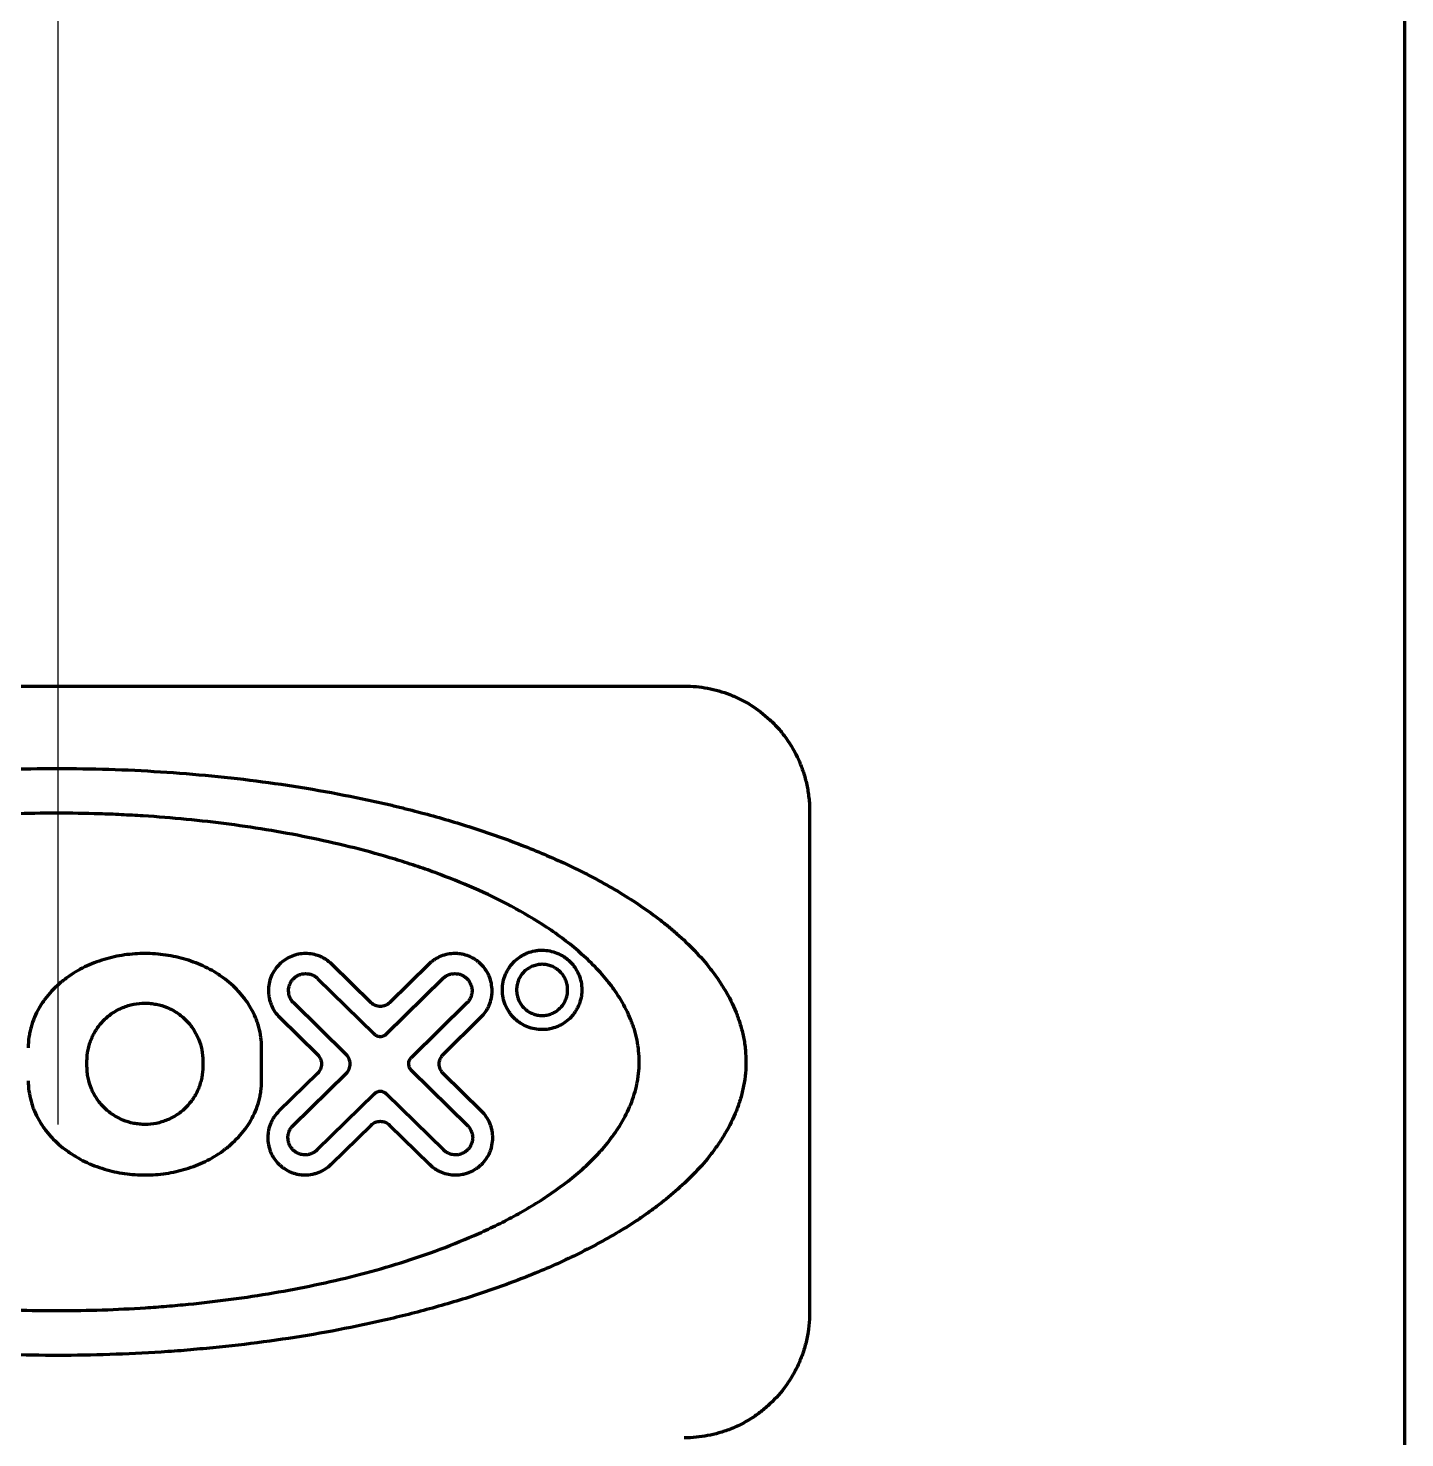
# Model space of a CAD drawing. Header units: inches. Extents: x -3022 to 7311, y 343 to 5680.
# Drawn here: x 3044.58 to 3055.57, y 1670.15 to 1681.4 of the extents above; entities that cross this region are included whole.
import ezdxf

# ---------------------------------------------------------------- set-up
doc = ezdxf.new("R2010")
doc.units = ezdxf.units.IN

# ---------------------------------------------------------------- blocks, each defined once
blk = doc.blocks.new('A$C773D0E90')
at = {"color": 4}
blk.add_line((0, 50), (0, -50), dxfattribs=at)

msp = doc.modelspace()

# ---------------------------------------------------------------- linework, layer by layer
at = {"linetype": 'Continuous', "lineweight": 70}
for p, q in [((3055.568, 1667.153), (3055.568, 1692.653)), ((3039.818, 1676.153), (3049.818, 1676.153)), ((3050.818, 1675.153), (3050.818, 1671.153)), ((3047.318, 1673.625), (3047.004, 1673.933)), ((3047.779, 1673.933), (3047.465, 1673.625)), ((3046.892, 1673.819), (3047.343, 1673.377)), ((3047.441, 1673.377), (3047.891, 1673.819)), ((3047.12, 1673.212), (3046.701, 1673.624)), ((3048.083, 1673.624), (3047.638, 1673.187)), ((3046.588, 1673.509), (3046.891, 1673.212)), ((3047.893, 1673.212), (3048.195, 1673.509)), ((3046.445, 1673.003), (3046.445, 1673.266)), ((3045.051, 1673.117), (3045.051, 1673.16)), ((3045.976, 1673.16), (3045.976, 1673.117)), ((3047.638, 1673.087), (3048.088, 1672.646)), ((3046.891, 1673.062), (3046.583, 1672.76)), ((3046.696, 1672.646), (3047.12, 1673.062)), ((3048.2, 1672.76), (3047.893, 1673.062)), ((3047.343, 1672.897), (3046.887, 1672.451)), ((3047.896, 1672.451), (3047.441, 1672.897)), ((3047, 1672.336), (3047.318, 1672.649)), ((3047.465, 1672.649), (3047.784, 1672.336))]:
    msp.add_line(p, q, dxfattribs=at)
for points, knots in [([(3049.818, 1676.153), (3049.881, 1676.153), (3049.943, 1676.147), (3050.064, 1676.124), (3050.124, 1676.107), (3050.196, 1676.079), (3050.21, 1676.073), (3050.239, 1676.06), (3050.253, 1676.054), (3050.296, 1676.032), (3050.323, 1676.017), (3050.403, 1675.967), (3050.453, 1675.928), (3050.524, 1675.862), (3050.547, 1675.839), (3050.59, 1675.79), (3050.611, 1675.764), (3050.669, 1675.683), (3050.702, 1675.625), (3050.738, 1675.546), (3050.744, 1675.53), (3050.757, 1675.498), (3050.763, 1675.481), (3050.779, 1675.432), (3050.797, 1675.365), (3050.808, 1675.296), (3050.814, 1675.243), (3050.816, 1675.225), (3050.818, 1675.189), (3050.818, 1675.171), (3050.818, 1675.153)], [0, 0, 0, 0, 0.125, 0.125, 0.25, 0.25, 0.28125, 0.28125, 0.3125, 0.3125, 0.375, 0.375, 0.5, 0.5, 0.5625, 0.5625, 0.625, 0.625, 0.75, 0.75, 0.78125, 0.78125, 0.8125, 0.8125, 0.875, 0.9375, 0.9375, 0.96875, 0.96875, 1, 1, 1, 1]), ([(3050.31, 1673.143), (3050.31, 1673.178), (3050.309, 1673.213), (3050.302, 1673.283), (3050.292, 1673.352), (3050.275, 1673.418), (3050.255, 1673.484), (3050.244, 1673.517), (3050.206, 1673.612), (3050.175, 1673.672), (3050.124, 1673.758), (3050.106, 1673.786), (3050.068, 1673.841), (3050.048, 1673.868), (3049.987, 1673.946), (3049.944, 1673.995), (3049.854, 1674.088), (3049.808, 1674.133), (3049.735, 1674.197), (3049.71, 1674.218), (3049.66, 1674.259), (3049.634, 1674.279), (3049.557, 1674.338), (3049.504, 1674.375), (3049.343, 1674.483), (3049.232, 1674.549), (3049.088, 1674.626), (3049.06, 1674.641), (3049.002, 1674.671), (3048.972, 1674.685), (3048.885, 1674.728), (3048.826, 1674.755), (3048.647, 1674.834), (3048.526, 1674.882), (3048.28, 1674.973), (3048.155, 1675.014), (3047.902, 1675.092), (3047.742, 1675.137), (3047.579, 1675.178), (3047.513, 1675.194), (3047.481, 1675.202), (3047.382, 1675.225), (3047.316, 1675.239), (3046.986, 1675.309), (3046.719, 1675.354), (3046.182, 1675.425), (3045.91, 1675.451), (3045.364, 1675.487), (3045.088, 1675.495), (3044.532, 1675.495), (3044.256, 1675.486), (3043.709, 1675.45), (3043.438, 1675.423), (3042.901, 1675.351), (3042.634, 1675.306), (3042.304, 1675.236), (3042.238, 1675.221), (3042.107, 1675.19), (3042.041, 1675.174), (3041.847, 1675.124), (3041.719, 1675.088), (3041.466, 1675.01), (3041.342, 1674.968), (3041.097, 1674.877), (3040.976, 1674.828), (3040.739, 1674.723), (3040.622, 1674.666), (3040.479, 1674.589), (3040.451, 1674.574), (3040.395, 1674.541), (3040.367, 1674.525), (3040.283, 1674.475), (3040.229, 1674.44), (3040.122, 1674.368), (3040.069, 1674.331), (3039.967, 1674.252), (3039.917, 1674.211), (3039.82, 1674.126), (3039.774, 1674.081), (3039.706, 1674.009), (3039.684, 1673.985), (3039.641, 1673.935), (3039.62, 1673.909), (3039.559, 1673.831), (3039.522, 1673.776), (3039.471, 1673.689), (3039.455, 1673.66), (3039.433, 1673.614), (3039.426, 1673.598), (3039.412, 1673.567), (3039.406, 1673.551), (3039.375, 1673.471), (3039.355, 1673.405), (3039.33, 1673.267), (3039.325, 1673.197), (3039.327, 1673.093), (3039.33, 1673.058), (3039.337, 1673.006), (3039.34, 1672.988), (3039.346, 1672.954), (3039.349, 1672.937), (3039.369, 1672.853), (3039.391, 1672.788), (3039.425, 1672.709), (3039.433, 1672.694), (3039.447, 1672.663), (3039.455, 1672.648), (3039.479, 1672.604), (3039.496, 1672.575), (3039.549, 1672.49), (3039.588, 1672.437), (3039.64, 1672.373), (3039.65, 1672.36), (3039.672, 1672.335), (3039.683, 1672.323), (3039.716, 1672.286), (3039.738, 1672.262), (3039.807, 1672.193), (3039.855, 1672.15), (3039.952, 1672.066), (3040.002, 1672.026), (3040.105, 1671.95), (3040.158, 1671.914), (3040.318, 1671.808), (3040.429, 1671.743), (3040.573, 1671.667), (3040.602, 1671.653), (3040.659, 1671.623), (3040.689, 1671.609), (3040.776, 1671.567), (3040.835, 1671.54), (3041.013, 1671.463), (3041.133, 1671.415), (3041.377, 1671.327), (3041.5, 1671.286), (3041.75, 1671.21), (3041.876, 1671.175), (3042.131, 1671.11), (3042.26, 1671.08), (3042.521, 1671.025), (3042.652, 1671), (3042.852, 1670.966), (3042.952, 1670.95), (3043.053, 1670.935), (3043.121, 1670.926), (3043.155, 1670.921), (3043.46, 1670.881), (3043.731, 1670.855), (3044.276, 1670.82), (3044.548, 1670.811), (3045.095, 1670.811), (3045.369, 1670.82), (3045.713, 1670.842), (3045.782, 1670.847), (3045.919, 1670.859), (3045.987, 1670.865), (3046.191, 1670.885), (3046.326, 1670.9), (3046.728, 1670.954), (3046.993, 1670.999), (3047.384, 1671.082), (3047.513, 1671.112), (3047.77, 1671.177), (3047.897, 1671.213), (3048.087, 1671.271), (3048.15, 1671.291), (3048.275, 1671.333), (3048.337, 1671.355), (3048.522, 1671.423), (3048.642, 1671.471), (3048.879, 1671.575), (3048.995, 1671.631), (3049.221, 1671.752), (3049.332, 1671.816), (3049.466, 1671.905), (3049.492, 1671.924), (3049.545, 1671.961), (3049.571, 1671.98), (3049.649, 1672.038), (3049.699, 1672.079), (3049.796, 1672.163), (3049.843, 1672.207), (3049.933, 1672.3), (3049.977, 1672.348), (3050.038, 1672.425), (3050.058, 1672.452), (3050.097, 1672.506), (3050.115, 1672.534), (3050.167, 1672.619), (3050.198, 1672.678), (3050.231, 1672.756), (3050.237, 1672.772), (3050.249, 1672.804), (3050.254, 1672.821), (3050.27, 1672.87), (3050.279, 1672.903), (3050.301, 1673.004), (3050.309, 1673.072), (3050.31, 1673.143)], [0, 0, 0, 0, 0.003906, 0.003906, 0.007813, 0.011719, 0.011719, 0.015625, 0.015625, 0.023438, 0.023438, 0.027344, 0.027344, 0.03125, 0.03125, 0.039063, 0.039063, 0.046875, 0.046875, 0.050781, 0.050781, 0.054688, 0.054688, 0.0625, 0.0625, 0.078125, 0.078125, 0.082031, 0.082031, 0.085938, 0.085938, 0.09375, 0.09375, 0.109375, 0.109375, 0.125, 0.125, 0.140625, 0.144531, 0.144531, 0.148438, 0.148438, 0.15625, 0.15625, 0.1875, 0.1875, 0.21875, 0.21875, 0.25, 0.25, 0.28125, 0.28125, 0.3125, 0.3125, 0.34375, 0.34375, 0.351563, 0.351563, 0.359375, 0.359375, 0.375, 0.375, 0.390625, 0.390625, 0.40625, 0.40625, 0.421875, 0.421875, 0.425781, 0.425781, 0.429688, 0.429688, 0.4375, 0.4375, 0.445313, 0.445313, 0.453125, 0.453125, 0.460938, 0.460938, 0.464844, 0.464844, 0.46875, 0.46875, 0.476563, 0.476563, 0.480469, 0.480469, 0.482422, 0.482422, 0.484375, 0.484375, 0.492188, 0.492188, 0.5, 0.5, 0.503906, 0.503906, 0.505859, 0.505859, 0.507813, 0.507813, 0.515625, 0.515625, 0.517578, 0.517578, 0.519531, 0.519531, 0.523438, 0.523438, 0.53125, 0.53125, 0.533203, 0.533203, 0.535156, 0.535156, 0.539063, 0.539063, 0.546875, 0.546875, 0.554688, 0.554688, 0.5625, 0.5625, 0.578125, 0.578125, 0.582031, 0.582031, 0.585938, 0.585938, 0.59375, 0.59375, 0.609375, 0.609375, 0.625, 0.625, 0.640625, 0.640625, 0.65625, 0.65625, 0.671875, 0.671875, 0.679688, 0.683594, 0.683594, 0.6875, 0.6875, 0.71875, 0.71875, 0.75, 0.75, 0.78125, 0.78125, 0.789063, 0.789063, 0.796875, 0.796875, 0.8125, 0.8125, 0.84375, 0.84375, 0.859375, 0.859375, 0.875, 0.875, 0.882813, 0.882813, 0.890625, 0.890625, 0.90625, 0.90625, 0.921875, 0.921875, 0.9375, 0.9375, 0.941406, 0.941406, 0.945313, 0.945313, 0.953125, 0.953125, 0.960938, 0.960938, 0.96875, 0.96875, 0.972656, 0.972656, 0.976563, 0.976563, 0.984375, 0.984375, 0.986328, 0.986328, 0.988281, 0.988281, 0.992188, 0.992188, 1, 1, 1, 1]), ([(3049.458, 1673.153), (3049.458, 1673.146), (3049.458, 1673.139), (3049.458, 1673.124), (3049.457, 1673.102), (3049.455, 1673.08), (3049.452, 1673.051), (3049.45, 1673.036), (3049.446, 1673.007), (3049.443, 1672.993), (3049.429, 1672.922), (3049.412, 1672.867), (3049.379, 1672.788), (3049.367, 1672.761), (3049.342, 1672.71), (3049.328, 1672.686), (3049.285, 1672.613), (3049.252, 1672.567), (3049.2, 1672.5), (3049.182, 1672.479), (3049.146, 1672.437), (3049.127, 1672.416), (3049.069, 1672.356), (3049.029, 1672.318), (3048.904, 1672.209), (3048.816, 1672.143), (3048.678, 1672.051), (3048.631, 1672.022), (3048.536, 1671.965), (3048.488, 1671.938), (3048.391, 1671.886), (3048.341, 1671.861), (3048.241, 1671.813), (3048.191, 1671.79), (3048.038, 1671.723), (3047.935, 1671.682), (3047.726, 1671.606), (3047.621, 1671.571), (3047.303, 1671.473), (3047.088, 1671.419), (3046.65, 1671.327), (3046.427, 1671.289), (3046.089, 1671.244), (3045.976, 1671.23), (3045.804, 1671.214), (3045.747, 1671.208), (3045.632, 1671.199), (3045.575, 1671.195), (3045.288, 1671.176), (3045.058, 1671.169), (3044.6, 1671.168), (3044.371, 1671.175), (3044.028, 1671.197), (3043.857, 1671.21), (3043.685, 1671.228), (3043.571, 1671.241), (3043.514, 1671.248), (3043.23, 1671.285), (3043.006, 1671.323), (3042.565, 1671.415), (3042.348, 1671.469), (3042.028, 1671.566), (3041.923, 1671.601), (3041.766, 1671.658), (3041.714, 1671.678), (3041.611, 1671.719), (3041.559, 1671.74), (3041.406, 1671.806), (3041.307, 1671.854), (3041.112, 1671.957), (3041.018, 1672.012), (3040.88, 1672.103), (3040.835, 1672.134), (3040.769, 1672.184), (3040.747, 1672.2), (3040.704, 1672.235), (3040.682, 1672.253), (3040.619, 1672.307), (3040.579, 1672.345), (3040.501, 1672.424), (3040.464, 1672.465), (3040.412, 1672.53), (3040.386, 1672.564), (3040.362, 1672.599), (3040.347, 1672.622), (3040.339, 1672.634), (3040.302, 1672.695), (3040.275, 1672.745), (3040.242, 1672.824), (3040.226, 1672.864), (3040.214, 1672.906), (3040.206, 1672.934), (3040.202, 1672.948), (3040.186, 1673.019), (3040.179, 1673.076), (3040.177, 1673.163), (3040.178, 1673.192), (3040.183, 1673.251), (3040.187, 1673.28), (3040.202, 1673.365), (3040.218, 1673.42), (3040.244, 1673.487), (3040.249, 1673.5), (3040.26, 1673.527), (3040.266, 1673.54), (3040.285, 1673.579), (3040.298, 1673.604), (3040.341, 1673.678), (3040.373, 1673.724), (3040.424, 1673.791), (3040.442, 1673.813), (3040.478, 1673.856), (3040.497, 1673.877), (3040.554, 1673.937), (3040.594, 1673.976), (3040.676, 1674.049), (3040.719, 1674.084), (3040.806, 1674.151), (3040.851, 1674.184), (3040.943, 1674.246), (3040.989, 1674.275), (3041.084, 1674.332), (3041.132, 1674.36), (3041.23, 1674.412), (3041.279, 1674.438), (3041.379, 1674.486), (3041.43, 1674.51), (3041.582, 1674.577), (3041.686, 1674.619), (3041.895, 1674.696), (3042, 1674.731), (3042.321, 1674.83), (3042.539, 1674.885), (3042.871, 1674.956), (3042.983, 1674.977), (3043.153, 1675.006), (3043.21, 1675.015), (3043.323, 1675.032), (3043.38, 1675.041), (3043.664, 1675.078), (3043.891, 1675.101), (3044.348, 1675.13), (3044.578, 1675.138), (3044.923, 1675.138), (3045.095, 1675.136), (3045.268, 1675.129), (3045.384, 1675.123), (3045.442, 1675.12), (3045.731, 1675.102), (3045.959, 1675.08), (3046.412, 1675.02), (3046.635, 1674.983), (3046.966, 1674.913), (3047.076, 1674.888), (3047.294, 1674.833), (3047.402, 1674.803), (3047.563, 1674.754), (3047.617, 1674.737), (3047.724, 1674.701), (3047.777, 1674.683), (3047.934, 1674.625), (3048.038, 1674.584), (3048.24, 1674.495), (3048.34, 1674.447), (3048.534, 1674.344), (3048.629, 1674.288), (3048.744, 1674.211), (3048.767, 1674.196), (3048.812, 1674.164), (3048.835, 1674.147), (3048.901, 1674.097), (3048.944, 1674.062), (3049.027, 1673.989), (3049.068, 1673.951), (3049.145, 1673.872), (3049.182, 1673.83), (3049.234, 1673.763), (3049.251, 1673.74), (3049.283, 1673.694), (3049.299, 1673.67), (3049.342, 1673.597), (3049.368, 1673.546), (3049.395, 1673.48), (3049.4, 1673.466), (3049.41, 1673.439), (3049.415, 1673.425), (3049.428, 1673.383), (3049.435, 1673.355), (3049.452, 1673.27), (3049.458, 1673.212), (3049.458, 1673.153)], [0, 0, 0, 0, 0.000977, 0.000977, 0.001953, 0.003906, 0.003906, 0.005859, 0.005859, 0.007812, 0.007812, 0.015625, 0.015625, 0.019531, 0.019531, 0.023437, 0.023437, 0.03125, 0.03125, 0.035156, 0.035156, 0.039062, 0.039062, 0.046875, 0.046875, 0.0625, 0.0625, 0.070312, 0.070312, 0.078125, 0.078125, 0.085937, 0.085937, 0.09375, 0.09375, 0.109375, 0.109375, 0.125, 0.125, 0.15625, 0.15625, 0.1875, 0.1875, 0.203125, 0.203125, 0.210937, 0.210937, 0.21875, 0.21875, 0.25, 0.25, 0.28125, 0.28125, 0.296875, 0.304687, 0.304687, 0.3125, 0.3125, 0.34375, 0.34375, 0.375, 0.375, 0.390625, 0.390625, 0.398437, 0.398437, 0.40625, 0.40625, 0.421875, 0.421875, 0.4375, 0.4375, 0.445312, 0.445312, 0.449219, 0.449219, 0.453125, 0.453125, 0.460937, 0.460937, 0.46875, 0.46875, 0.472656, 0.474609, 0.474609, 0.476562, 0.476562, 0.484375, 0.484375, 0.488281, 0.490234, 0.490234, 0.492187, 0.492187, 0.5, 0.5, 0.503906, 0.503906, 0.507812, 0.507812, 0.515625, 0.515625, 0.517578, 0.517578, 0.519531, 0.519531, 0.523437, 0.523437, 0.53125, 0.53125, 0.535156, 0.535156, 0.539062, 0.539062, 0.546875, 0.546875, 0.554687, 0.554687, 0.5625, 0.5625, 0.570312, 0.570312, 0.578125, 0.578125, 0.585937, 0.585937, 0.59375, 0.59375, 0.609375, 0.609375, 0.625, 0.625, 0.65625, 0.65625, 0.671875, 0.671875, 0.679687, 0.679687, 0.6875, 0.6875, 0.71875, 0.71875, 0.75, 0.75, 0.765625, 0.773437, 0.773437, 0.78125, 0.78125, 0.8125, 0.8125, 0.84375, 0.84375, 0.859375, 0.859375, 0.875, 0.875, 0.882812, 0.882812, 0.890625, 0.890625, 0.90625, 0.90625, 0.921875, 0.921875, 0.9375, 0.9375, 0.941406, 0.941406, 0.945312, 0.945312, 0.953125, 0.953125, 0.960937, 0.960937, 0.96875, 0.96875, 0.972656, 0.972656, 0.976562, 0.976562, 0.984375, 0.984375, 0.986328, 0.986328, 0.988281, 0.988281, 0.992187, 0.992187, 1, 1, 1, 1]), ([(3046.445, 1673.266), (3046.445, 1673.322), (3046.438, 1673.377), (3046.419, 1673.443), (3046.415, 1673.457), (3046.406, 1673.483), (3046.401, 1673.496), (3046.385, 1673.534), (3046.372, 1673.559), (3046.345, 1673.607), (3046.33, 1673.63), (3046.305, 1673.663), (3046.296, 1673.674), (3046.279, 1673.695), (3046.27, 1673.706), (3046.223, 1673.757), (3046.181, 1673.793), (3046.125, 1673.834), (3046.114, 1673.842), (3046.091, 1673.857), (3046.056, 1673.879), (3045.995, 1673.911), (3045.945, 1673.933), (3045.893, 1673.953), (3045.867, 1673.963), (3045.788, 1673.986), (3045.734, 1673.998), (3045.652, 1674.01), (3045.625, 1674.013), (3045.57, 1674.017), (3045.542, 1674.018), (3045.459, 1674.018), (3045.404, 1674.014), (3045.295, 1673.999), (3045.242, 1673.987), (3045.162, 1673.963), (3045.135, 1673.954), (3045.084, 1673.934), (3045.059, 1673.923), (3044.985, 1673.887), (3044.938, 1673.859), (3044.882, 1673.819), (3044.871, 1673.811), (3044.849, 1673.793), (3044.838, 1673.784), (3044.807, 1673.757), (3044.767, 1673.718), (3044.731, 1673.676), (3044.707, 1673.642), (3044.699, 1673.631), (3044.683, 1673.608), (3044.676, 1673.596), (3044.641, 1673.535), (3044.62, 1673.485), (3044.601, 1673.418), (3044.598, 1673.405), (3044.592, 1673.378), (3044.59, 1673.364), (3044.584, 1673.322), (3044.582, 1673.294), (3044.582, 1673.266)], [0, 0, 0, 0, 0.0625, 0.0625, 0.078125, 0.078125, 0.09375, 0.09375, 0.125, 0.125, 0.15625, 0.15625, 0.171875, 0.171875, 0.1875, 0.1875, 0.25, 0.25, 0.265625, 0.265625, 0.28125, 0.3125, 0.34375, 0.34375, 0.375, 0.375, 0.4375, 0.4375, 0.46875, 0.46875, 0.5, 0.5, 0.5625, 0.5625, 0.625, 0.625, 0.65625, 0.65625, 0.6875, 0.6875, 0.75, 0.75, 0.765625, 0.765625, 0.78125, 0.78125, 0.8125, 0.84375, 0.84375, 0.859375, 0.859375, 0.875, 0.875, 0.9375, 0.9375, 0.953125, 0.953125, 0.96875, 0.96875, 1, 1, 1, 1]), ([(3047.004, 1673.933), (3046.99, 1673.947), (3046.975, 1673.959), (3046.951, 1673.975), (3046.943, 1673.98), (3046.926, 1673.989), (3046.917, 1673.993), (3046.89, 1674.004), (3046.872, 1674.009), (3046.834, 1674.017), (3046.814, 1674.018), (3046.776, 1674.018), (3046.757, 1674.016), (3046.728, 1674.011), (3046.719, 1674.008), (3046.7, 1674.003), (3046.691, 1673.999), (3046.665, 1673.988), (3046.648, 1673.979), (3046.615, 1673.957), (3046.6, 1673.945), (3046.579, 1673.925), (3046.573, 1673.917), (3046.56, 1673.902), (3046.555, 1673.894), (3046.538, 1673.87), (3046.529, 1673.853), (3046.514, 1673.817), (3046.508, 1673.797), (3046.501, 1673.759), (3046.499, 1673.74), (3046.499, 1673.71), (3046.5, 1673.7), (3046.502, 1673.681), (3046.505, 1673.661), (3046.51, 1673.643), (3046.515, 1673.624), (3046.519, 1673.614), (3046.53, 1673.587), (3046.54, 1673.57), (3046.562, 1673.538), (3046.574, 1673.523), (3046.588, 1673.509)], [0, 0, 0, 0, 0.0625, 0.0625, 0.09375, 0.09375, 0.125, 0.125, 0.1875, 0.1875, 0.25, 0.25, 0.3125, 0.3125, 0.34375, 0.34375, 0.375, 0.375, 0.4375, 0.4375, 0.5, 0.5, 0.53125, 0.53125, 0.5625, 0.5625, 0.625, 0.625, 0.6875, 0.6875, 0.75, 0.75, 0.78125, 0.78125, 0.8125, 0.84375, 0.84375, 0.875, 0.875, 0.9375, 0.9375, 1, 1, 1, 1]), ([(3048.195, 1673.509), (3048.209, 1673.523), (3048.222, 1673.538), (3048.238, 1673.562), (3048.243, 1673.57), (3048.253, 1673.587), (3048.257, 1673.596), (3048.269, 1673.624), (3048.274, 1673.643), (3048.28, 1673.672), (3048.282, 1673.682), (3048.284, 1673.702), (3048.284, 1673.712), (3048.284, 1673.741), (3048.282, 1673.761), (3048.274, 1673.8), (3048.268, 1673.819), (3048.257, 1673.846), (3048.253, 1673.855), (3048.243, 1673.873), (3048.238, 1673.881), (3048.221, 1673.905), (3048.209, 1673.92), (3048.188, 1673.941), (3048.181, 1673.947), (3048.166, 1673.959), (3048.15, 1673.97), (3048.133, 1673.98), (3048.117, 1673.989), (3048.108, 1673.993), (3048.081, 1674.004), (3048.063, 1674.009), (3048.035, 1674.015), (3048.026, 1674.016), (3048.007, 1674.018), (3047.997, 1674.018), (3047.968, 1674.018), (3047.95, 1674.017), (3047.912, 1674.009), (3047.893, 1674.004), (3047.858, 1673.989), (3047.841, 1673.981), (3047.817, 1673.965), (3047.809, 1673.959), (3047.794, 1673.947), (3047.786, 1673.94), (3047.779, 1673.933)], [0, 0, 0, 0, 0.0625, 0.0625, 0.09375, 0.09375, 0.125, 0.125, 0.1875, 0.1875, 0.21875, 0.21875, 0.25, 0.25, 0.3125, 0.3125, 0.375, 0.375, 0.40625, 0.40625, 0.4375, 0.4375, 0.5, 0.5, 0.53125, 0.53125, 0.5625, 0.59375, 0.59375, 0.625, 0.625, 0.6875, 0.6875, 0.71875, 0.71875, 0.75, 0.75, 0.8125, 0.8125, 0.875, 0.875, 0.9375, 0.9375, 0.96875, 0.96875, 1, 1, 1, 1]), ([(3048.366, 1673.728), (3048.366, 1673.706), (3048.368, 1673.685), (3048.375, 1673.653), (3048.377, 1673.643), (3048.384, 1673.623), (3048.388, 1673.612), (3048.4, 1673.583), (3048.411, 1673.565), (3048.429, 1673.539), (3048.435, 1673.53), (3048.449, 1673.514), (3048.463, 1673.499), (3048.479, 1673.485), (3048.495, 1673.473), (3048.503, 1673.467), (3048.529, 1673.45), (3048.548, 1673.441), (3048.585, 1673.426), (3048.605, 1673.42), (3048.644, 1673.413), (3048.664, 1673.411), (3048.695, 1673.411), (3048.705, 1673.411), (3048.725, 1673.413), (3048.735, 1673.415), (3048.764, 1673.421), (3048.783, 1673.426), (3048.811, 1673.438), (3048.821, 1673.442), (3048.839, 1673.451), (3048.847, 1673.456), (3048.873, 1673.473), (3048.889, 1673.486), (3048.911, 1673.507), (3048.918, 1673.515), (3048.932, 1673.531), (3048.944, 1673.547), (3048.955, 1673.565), (3048.965, 1673.583), (3048.97, 1673.593), (3048.983, 1673.622), (3048.989, 1673.642), (3048.996, 1673.674), (3048.997, 1673.684), (3049, 1673.706), (3049, 1673.717), (3049, 1673.749), (3048.998, 1673.771), (3048.992, 1673.802), (3048.989, 1673.812), (3048.983, 1673.833), (3048.979, 1673.843), (3048.966, 1673.872), (3048.956, 1673.891), (3048.938, 1673.917), (3048.932, 1673.925), (3048.918, 1673.941), (3048.904, 1673.956), (3048.889, 1673.969), (3048.873, 1673.982), (3048.864, 1673.988), (3048.839, 1674.005), (3048.821, 1674.014), (3048.783, 1674.029), (3048.764, 1674.035), (3048.724, 1674.043), (3048.705, 1674.045), (3048.674, 1674.045), (3048.664, 1674.045), (3048.644, 1674.043), (3048.634, 1674.041), (3048.605, 1674.036), (3048.585, 1674.03), (3048.557, 1674.019), (3048.548, 1674.015), (3048.529, 1674.005), (3048.521, 1674), (3048.495, 1673.984), (3048.479, 1673.971), (3048.456, 1673.949), (3048.449, 1673.942), (3048.435, 1673.926), (3048.422, 1673.909), (3048.411, 1673.891), (3048.401, 1673.873), (3048.396, 1673.863), (3048.383, 1673.834), (3048.377, 1673.813), (3048.368, 1673.771), (3048.366, 1673.75), (3048.366, 1673.728)], [0, 0, 0, 0, 0.03125, 0.03125, 0.046875, 0.046875, 0.0625, 0.0625, 0.09375, 0.09375, 0.109375, 0.109375, 0.125, 0.140625, 0.140625, 0.15625, 0.15625, 0.1875, 0.1875, 0.21875, 0.21875, 0.25, 0.25, 0.265625, 0.265625, 0.28125, 0.28125, 0.3125, 0.3125, 0.328125, 0.328125, 0.34375, 0.34375, 0.375, 0.375, 0.390625, 0.390625, 0.40625, 0.421875, 0.421875, 0.4375, 0.4375, 0.46875, 0.46875, 0.484375, 0.484375, 0.5, 0.5, 0.53125, 0.53125, 0.546875, 0.546875, 0.5625, 0.5625, 0.59375, 0.59375, 0.609375, 0.609375, 0.625, 0.640625, 0.640625, 0.65625, 0.65625, 0.6875, 0.6875, 0.71875, 0.71875, 0.75, 0.75, 0.765625, 0.765625, 0.78125, 0.78125, 0.8125, 0.8125, 0.828125, 0.828125, 0.84375, 0.84375, 0.875, 0.875, 0.890625, 0.890625, 0.90625, 0.921875, 0.921875, 0.9375, 0.9375, 0.96875, 0.96875, 1, 1, 1, 1]), ([(3048.479, 1673.728), (3048.479, 1673.742), (3048.481, 1673.756), (3048.485, 1673.776), (3048.486, 1673.782), (3048.491, 1673.796), (3048.493, 1673.802), (3048.501, 1673.821), (3048.508, 1673.833), (3048.519, 1673.85), (3048.523, 1673.855), (3048.532, 1673.865), (3048.541, 1673.875), (3048.551, 1673.884), (3048.562, 1673.892), (3048.567, 1673.896), (3048.584, 1673.907), (3048.596, 1673.913), (3048.62, 1673.922), (3048.633, 1673.926), (3048.658, 1673.931), (3048.671, 1673.932), (3048.69, 1673.932), (3048.697, 1673.932), (3048.71, 1673.93), (3048.716, 1673.929), (3048.735, 1673.926), (3048.747, 1673.922), (3048.765, 1673.915), (3048.771, 1673.912), (3048.783, 1673.906), (3048.789, 1673.903), (3048.805, 1673.892), (3048.815, 1673.884), (3048.83, 1673.87), (3048.834, 1673.865), (3048.843, 1673.855), (3048.851, 1673.844), (3048.858, 1673.833), (3048.865, 1673.821), (3048.868, 1673.815), (3048.876, 1673.796), (3048.88, 1673.783), (3048.886, 1673.756), (3048.887, 1673.742), (3048.887, 1673.714), (3048.886, 1673.7), (3048.88, 1673.673), (3048.876, 1673.66), (3048.865, 1673.635), (3048.859, 1673.623), (3048.847, 1673.606), (3048.843, 1673.601), (3048.834, 1673.591), (3048.825, 1673.581), (3048.815, 1673.572), (3048.805, 1673.564), (3048.8, 1673.56), (3048.783, 1673.549), (3048.771, 1673.543), (3048.747, 1673.534), (3048.735, 1673.53), (3048.709, 1673.525), (3048.697, 1673.524), (3048.677, 1673.524), (3048.671, 1673.524), (3048.658, 1673.525), (3048.651, 1673.526), (3048.632, 1673.53), (3048.62, 1673.533), (3048.602, 1673.541), (3048.596, 1673.543), (3048.584, 1673.549), (3048.578, 1673.553), (3048.562, 1673.563), (3048.551, 1673.572), (3048.537, 1673.586), (3048.532, 1673.59), (3048.523, 1673.601), (3048.515, 1673.611), (3048.508, 1673.623), (3048.501, 1673.635), (3048.498, 1673.641), (3048.49, 1673.66), (3048.486, 1673.673), (3048.481, 1673.7), (3048.479, 1673.714), (3048.479, 1673.728)], [0, 0, 0, 0, 0.03125, 0.03125, 0.046875, 0.046875, 0.0625, 0.0625, 0.09375, 0.09375, 0.109375, 0.109375, 0.125, 0.140625, 0.140625, 0.15625, 0.15625, 0.1875, 0.1875, 0.21875, 0.21875, 0.25, 0.25, 0.265625, 0.265625, 0.28125, 0.28125, 0.3125, 0.3125, 0.328125, 0.328125, 0.34375, 0.34375, 0.375, 0.375, 0.390625, 0.390625, 0.40625, 0.421875, 0.421875, 0.4375, 0.4375, 0.46875, 0.46875, 0.5, 0.5, 0.53125, 0.53125, 0.5625, 0.5625, 0.59375, 0.59375, 0.609375, 0.609375, 0.625, 0.640625, 0.640625, 0.65625, 0.65625, 0.6875, 0.6875, 0.71875, 0.71875, 0.75, 0.75, 0.765625, 0.765625, 0.78125, 0.78125, 0.8125, 0.8125, 0.828125, 0.828125, 0.84375, 0.84375, 0.875, 0.875, 0.890625, 0.890625, 0.90625, 0.921875, 0.921875, 0.9375, 0.9375, 0.96875, 0.96875, 1, 1, 1, 1]), ([(3046.701, 1673.624), (3046.694, 1673.63), (3046.688, 1673.637), (3046.681, 1673.648), (3046.678, 1673.652), (3046.674, 1673.66), (3046.672, 1673.664), (3046.667, 1673.676), (3046.664, 1673.685), (3046.661, 1673.702), (3046.66, 1673.711), (3046.66, 1673.729), (3046.66, 1673.738), (3046.664, 1673.756), (3046.666, 1673.765), (3046.672, 1673.777), (3046.673, 1673.781), (3046.678, 1673.789), (3046.68, 1673.793), (3046.688, 1673.805), (3046.693, 1673.811), (3046.706, 1673.824), (3046.713, 1673.83), (3046.728, 1673.84), (3046.735, 1673.844), (3046.752, 1673.851), (3046.761, 1673.853), (3046.778, 1673.857), (3046.787, 1673.858), (3046.805, 1673.858), (3046.813, 1673.857), (3046.831, 1673.854), (3046.839, 1673.851), (3046.856, 1673.845), (3046.864, 1673.841), (3046.879, 1673.831), (3046.886, 1673.825), (3046.892, 1673.819)], [0, 0, 0, 0, 0.0625, 0.0625, 0.09375, 0.09375, 0.125, 0.125, 0.1875, 0.1875, 0.25, 0.25, 0.3125, 0.3125, 0.375, 0.375, 0.40625, 0.40625, 0.4375, 0.4375, 0.5, 0.5, 0.5625, 0.5625, 0.625, 0.625, 0.6875, 0.6875, 0.75, 0.75, 0.8125, 0.8125, 0.875, 0.875, 0.9375, 0.9375, 1, 1, 1, 1]), ([(3047.891, 1673.819), (3047.898, 1673.825), (3047.905, 1673.831), (3047.916, 1673.838), (3047.92, 1673.84), (3047.928, 1673.844), (3047.932, 1673.846), (3047.944, 1673.851), (3047.952, 1673.854), (3047.97, 1673.857), (3047.978, 1673.858), (3047.996, 1673.858), (3048.005, 1673.857), (3048.022, 1673.854), (3048.03, 1673.851), (3048.047, 1673.845), (3048.054, 1673.841), (3048.066, 1673.833), (3048.069, 1673.831), (3048.076, 1673.825), (3048.079, 1673.822), (3048.089, 1673.813), (3048.095, 1673.806), (3048.105, 1673.791), (3048.109, 1673.783), (3048.115, 1673.771), (3048.116, 1673.767), (3048.119, 1673.758), (3048.12, 1673.753), (3048.123, 1673.74), (3048.124, 1673.731), (3048.124, 1673.712), (3048.123, 1673.703), (3048.119, 1673.685), (3048.117, 1673.677), (3048.11, 1673.66), (3048.105, 1673.652), (3048.095, 1673.637), (3048.089, 1673.63), (3048.083, 1673.624)], [0, 0, 0, 0, 0.0625, 0.0625, 0.09375, 0.09375, 0.125, 0.125, 0.1875, 0.1875, 0.25, 0.25, 0.3125, 0.3125, 0.375, 0.375, 0.4375, 0.4375, 0.46875, 0.46875, 0.5, 0.5, 0.5625, 0.5625, 0.625, 0.625, 0.65625, 0.65625, 0.6875, 0.6875, 0.75, 0.75, 0.8125, 0.8125, 0.875, 0.875, 0.9375, 0.9375, 1, 1, 1, 1]), ([(3045.051, 1673.16), (3045.051, 1673.191), (3045.054, 1673.221), (3045.063, 1673.265), (3045.067, 1673.28), (3045.076, 1673.309), (3045.081, 1673.323), (3045.098, 1673.365), (3045.113, 1673.392), (3045.138, 1673.43), (3045.147, 1673.442), (3045.166, 1673.465), (3045.176, 1673.477), (3045.208, 1673.509), (3045.232, 1673.528), (3045.27, 1673.553), (3045.283, 1673.561), (3045.309, 1673.575), (3045.337, 1673.588), (3045.365, 1673.598), (3045.394, 1673.607), (3045.409, 1673.611), (3045.454, 1673.619), (3045.484, 1673.622), (3045.529, 1673.622), (3045.544, 1673.622), (3045.574, 1673.619), (3045.589, 1673.616), (3045.634, 1673.608), (3045.662, 1673.599), (3045.704, 1673.581), (3045.718, 1673.575), (3045.745, 1673.561), (3045.758, 1673.553), (3045.795, 1673.528), (3045.819, 1673.509), (3045.862, 1673.466), (3045.881, 1673.442), (3045.906, 1673.405), (3045.914, 1673.392), (3045.928, 1673.365), (3045.935, 1673.351), (3045.952, 1673.309), (3045.961, 1673.281), (3045.973, 1673.221), (3045.976, 1673.191), (3045.976, 1673.16)], [0, 0, 0, 0, 0.0625, 0.0625, 0.09375, 0.09375, 0.125, 0.125, 0.1875, 0.1875, 0.21875, 0.21875, 0.25, 0.25, 0.3125, 0.3125, 0.34375, 0.34375, 0.375, 0.40625, 0.40625, 0.4375, 0.4375, 0.5, 0.5, 0.53125, 0.53125, 0.5625, 0.5625, 0.625, 0.625, 0.65625, 0.65625, 0.6875, 0.6875, 0.75, 0.75, 0.8125, 0.8125, 0.84375, 0.84375, 0.875, 0.875, 0.9375, 0.9375, 1, 1, 1, 1]), ([(3047.465, 1673.625), (3047.46, 1673.621), (3047.455, 1673.616), (3047.444, 1673.609), (3047.438, 1673.606), (3047.425, 1673.601), (3047.419, 1673.599), (3047.405, 1673.596), (3047.399, 1673.595), (3047.385, 1673.595), (3047.378, 1673.596), (3047.365, 1673.599), (3047.359, 1673.601), (3047.346, 1673.606), (3047.34, 1673.609), (3047.329, 1673.616), (3047.323, 1673.621), (3047.318, 1673.625)], [0, 0, 0, 0, 0.125, 0.125, 0.25, 0.25, 0.375, 0.375, 0.5, 0.5, 0.625, 0.625, 0.75, 0.75, 0.875, 0.875, 1, 1, 1, 1]), ([(3047.343, 1673.377), (3047.346, 1673.373), (3047.35, 1673.371), (3047.357, 1673.366), (3047.361, 1673.364), (3047.37, 1673.36), (3047.374, 1673.359), (3047.383, 1673.357), (3047.387, 1673.357), (3047.396, 1673.357), (3047.401, 1673.357), (3047.41, 1673.359), (3047.414, 1673.36), (3047.426, 1673.365), (3047.434, 1673.37), (3047.441, 1673.377)], [0, 0, 0, 0, 0.125, 0.125, 0.25, 0.25, 0.375, 0.375, 0.5, 0.5, 0.625, 0.625, 0.75, 0.75, 1, 1, 1, 1]), ([(3046.891, 1673.212), (3046.896, 1673.207), (3046.9, 1673.202), (3046.908, 1673.19), (3046.912, 1673.184), (3046.917, 1673.171), (3046.919, 1673.165), (3046.922, 1673.151), (3046.922, 1673.144), (3046.922, 1673.13), (3046.922, 1673.123), (3046.919, 1673.109), (3046.917, 1673.103), (3046.912, 1673.09), (3046.908, 1673.084), (3046.9, 1673.072), (3046.896, 1673.067), (3046.891, 1673.062)], [0, 0, 0, 0, 0.125, 0.125, 0.25, 0.25, 0.375, 0.375, 0.5, 0.5, 0.625, 0.625, 0.75, 0.75, 0.875, 0.875, 1, 1, 1, 1]), ([(3047.12, 1673.062), (3047.125, 1673.067), (3047.129, 1673.072), (3047.137, 1673.084), (3047.141, 1673.09), (3047.146, 1673.103), (3047.148, 1673.109), (3047.151, 1673.123), (3047.152, 1673.13), (3047.152, 1673.144), (3047.151, 1673.151), (3047.148, 1673.165), (3047.146, 1673.171), (3047.141, 1673.184), (3047.137, 1673.19), (3047.129, 1673.202), (3047.125, 1673.207), (3047.12, 1673.212)], [0, 0, 0, 0, 0.125, 0.125, 0.25, 0.25, 0.375, 0.375, 0.5, 0.5, 0.625, 0.625, 0.75, 0.75, 0.875, 0.875, 1, 1, 1, 1]), ([(3047.893, 1673.062), (3047.888, 1673.067), (3047.883, 1673.072), (3047.875, 1673.084), (3047.872, 1673.09), (3047.867, 1673.103), (3047.865, 1673.109), (3047.862, 1673.123), (3047.861, 1673.13), (3047.861, 1673.144), (3047.862, 1673.151), (3047.865, 1673.165), (3047.867, 1673.171), (3047.872, 1673.184), (3047.875, 1673.19), (3047.883, 1673.202), (3047.888, 1673.207), (3047.893, 1673.212)], [0, 0, 0, 0, 0.125, 0.125, 0.25, 0.25, 0.375, 0.375, 0.5, 0.5, 0.625, 0.625, 0.75, 0.75, 0.875, 0.875, 1, 1, 1, 1]), ([(3045.976, 1673.117), (3045.976, 1673.086), (3045.973, 1673.056), (3045.964, 1673.012), (3045.96, 1672.997), (3045.951, 1672.968), (3045.946, 1672.953), (3045.929, 1672.911), (3045.915, 1672.885), (3045.889, 1672.847), (3045.88, 1672.835), (3045.861, 1672.812), (3045.851, 1672.8), (3045.819, 1672.768), (3045.796, 1672.749), (3045.758, 1672.724), (3045.745, 1672.716), (3045.718, 1672.702), (3045.691, 1672.689), (3045.663, 1672.679), (3045.634, 1672.67), (3045.619, 1672.666), (3045.574, 1672.657), (3045.544, 1672.654), (3045.499, 1672.654), (3045.484, 1672.655), (3045.454, 1672.658), (3045.439, 1672.66), (3045.394, 1672.669), (3045.366, 1672.678), (3045.324, 1672.695), (3045.31, 1672.702), (3045.283, 1672.716), (3045.27, 1672.724), (3045.232, 1672.749), (3045.209, 1672.768), (3045.166, 1672.811), (3045.146, 1672.834), (3045.121, 1672.872), (3045.113, 1672.885), (3045.099, 1672.911), (3045.093, 1672.925), (3045.075, 1672.967), (3045.066, 1672.996), (3045.057, 1673.041), (3045.055, 1673.056), (3045.052, 1673.086), (3045.051, 1673.101), (3045.051, 1673.117)], [0, 0, 0, 0, 0.0625, 0.0625, 0.09375, 0.09375, 0.125, 0.125, 0.1875, 0.1875, 0.21875, 0.21875, 0.25, 0.25, 0.3125, 0.3125, 0.34375, 0.34375, 0.375, 0.40625, 0.40625, 0.4375, 0.4375, 0.5, 0.5, 0.53125, 0.53125, 0.5625, 0.5625, 0.625, 0.625, 0.65625, 0.65625, 0.6875, 0.6875, 0.75, 0.75, 0.8125, 0.8125, 0.84375, 0.84375, 0.875, 0.875, 0.9375, 0.9375, 0.96875, 0.96875, 1, 1, 1, 1]), ([(3047.638, 1673.187), (3047.635, 1673.184), (3047.632, 1673.18), (3047.627, 1673.173), (3047.624, 1673.169), (3047.621, 1673.16), (3047.619, 1673.156), (3047.617, 1673.146), (3047.617, 1673.142), (3047.617, 1673.128), (3047.619, 1673.118), (3047.624, 1673.106), (3047.627, 1673.102), (3047.632, 1673.094), (3047.635, 1673.09), (3047.638, 1673.087)], [0, 0, 0, 0, 0.125, 0.125, 0.25, 0.25, 0.375, 0.375, 0.5, 0.5, 0.75, 0.75, 0.875, 0.875, 1, 1, 1, 1]), ([(3044.582, 1673.003), (3044.582, 1672.947), (3044.59, 1672.893), (3044.608, 1672.826), (3044.612, 1672.813), (3044.621, 1672.787), (3044.626, 1672.773), (3044.642, 1672.735), (3044.655, 1672.71), (3044.682, 1672.662), (3044.698, 1672.639), (3044.722, 1672.606), (3044.731, 1672.595), (3044.749, 1672.573), (3044.758, 1672.563), (3044.805, 1672.512), (3044.847, 1672.476), (3044.903, 1672.435), (3044.915, 1672.427), (3044.938, 1672.412), (3044.973, 1672.39), (3045.034, 1672.357), (3045.085, 1672.335), (3045.137, 1672.315), (3045.163, 1672.306), (3045.243, 1672.282), (3045.297, 1672.27), (3045.378, 1672.259), (3045.406, 1672.256), (3045.461, 1672.252), (3045.489, 1672.251), (3045.572, 1672.251), (3045.627, 1672.255), (3045.735, 1672.271), (3045.789, 1672.283), (3045.895, 1672.316), (3045.946, 1672.336), (3046.044, 1672.383), (3046.091, 1672.411), (3046.147, 1672.451), (3046.158, 1672.46), (3046.18, 1672.477), (3046.19, 1672.486), (3046.221, 1672.514), (3046.261, 1672.552), (3046.296, 1672.594), (3046.321, 1672.628), (3046.329, 1672.639), (3046.344, 1672.662), (3046.351, 1672.674), (3046.386, 1672.734), (3046.408, 1672.785), (3046.426, 1672.851), (3046.429, 1672.865), (3046.435, 1672.892), (3046.438, 1672.906), (3046.443, 1672.947), (3046.445, 1672.975), (3046.445, 1673.003)], [0, 0, 0, 0, 0.0625, 0.0625, 0.078125, 0.078125, 0.09375, 0.09375, 0.125, 0.125, 0.15625, 0.15625, 0.171875, 0.171875, 0.1875, 0.1875, 0.25, 0.25, 0.265625, 0.265625, 0.28125, 0.3125, 0.34375, 0.34375, 0.375, 0.375, 0.4375, 0.4375, 0.46875, 0.46875, 0.5, 0.5, 0.5625, 0.5625, 0.625, 0.625, 0.6875, 0.6875, 0.75, 0.75, 0.765625, 0.765625, 0.78125, 0.78125, 0.8125, 0.84375, 0.84375, 0.859375, 0.859375, 0.875, 0.875, 0.9375, 0.9375, 0.953125, 0.953125, 0.96875, 0.96875, 1, 1, 1, 1]), ([(3047.441, 1672.897), (3047.437, 1672.901), (3047.434, 1672.904), (3047.426, 1672.909), (3047.422, 1672.911), (3047.414, 1672.914), (3047.41, 1672.915), (3047.401, 1672.917), (3047.396, 1672.918), (3047.387, 1672.918), (3047.383, 1672.917), (3047.374, 1672.915), (3047.37, 1672.914), (3047.357, 1672.909), (3047.349, 1672.904), (3047.343, 1672.897)], [0, 0, 0, 0, 0.125, 0.125, 0.25, 0.25, 0.375, 0.375, 0.5, 0.5, 0.625, 0.625, 0.75, 0.75, 1, 1, 1, 1]), ([(3046.583, 1672.76), (3046.569, 1672.747), (3046.557, 1672.732), (3046.54, 1672.708), (3046.535, 1672.699), (3046.526, 1672.682), (3046.522, 1672.673), (3046.51, 1672.646), (3046.504, 1672.627), (3046.498, 1672.599), (3046.497, 1672.589), (3046.495, 1672.569), (3046.494, 1672.56), (3046.494, 1672.53), (3046.496, 1672.511), (3046.502, 1672.482), (3046.504, 1672.472), (3046.51, 1672.453), (3046.516, 1672.435), (3046.524, 1672.417), (3046.534, 1672.4), (3046.539, 1672.392), (3046.555, 1672.367), (3046.567, 1672.352), (3046.588, 1672.331), (3046.595, 1672.325), (3046.61, 1672.312), (3046.618, 1672.307), (3046.642, 1672.29), (3046.659, 1672.281), (3046.686, 1672.27), (3046.695, 1672.267), (3046.714, 1672.261), (3046.733, 1672.256), (3046.752, 1672.254), (3046.771, 1672.252), (3046.78, 1672.251), (3046.81, 1672.251), (3046.829, 1672.253), (3046.857, 1672.258), (3046.866, 1672.261), (3046.885, 1672.266), (3046.894, 1672.269), (3046.921, 1672.28), (3046.938, 1672.289), (3046.97, 1672.31), (3046.986, 1672.322), (3047, 1672.336)], [0, 0, 0, 0, 0.0625, 0.0625, 0.09375, 0.09375, 0.125, 0.125, 0.1875, 0.1875, 0.21875, 0.21875, 0.25, 0.25, 0.3125, 0.3125, 0.34375, 0.34375, 0.375, 0.40625, 0.40625, 0.4375, 0.4375, 0.5, 0.5, 0.53125, 0.53125, 0.5625, 0.5625, 0.625, 0.625, 0.65625, 0.65625, 0.6875, 0.71875, 0.71875, 0.75, 0.75, 0.8125, 0.8125, 0.84375, 0.84375, 0.875, 0.875, 0.9375, 0.9375, 1, 1, 1, 1]), ([(3047.784, 1672.336), (3047.798, 1672.322), (3047.813, 1672.31), (3047.837, 1672.294), (3047.846, 1672.289), (3047.863, 1672.281), (3047.872, 1672.276), (3047.898, 1672.266), (3047.917, 1672.26), (3047.954, 1672.253), (3047.973, 1672.251), (3048.011, 1672.251), (3048.03, 1672.253), (3048.058, 1672.258), (3048.068, 1672.261), (3048.086, 1672.266), (3048.095, 1672.269), (3048.121, 1672.28), (3048.138, 1672.289), (3048.162, 1672.305), (3048.17, 1672.31), (3048.185, 1672.322), (3048.193, 1672.329), (3048.213, 1672.349), (3048.226, 1672.364), (3048.248, 1672.396), (3048.258, 1672.413), (3048.269, 1672.441), (3048.273, 1672.45), (3048.279, 1672.469), (3048.281, 1672.479), (3048.287, 1672.508), (3048.289, 1672.527), (3048.289, 1672.557), (3048.289, 1672.567), (3048.287, 1672.587), (3048.284, 1672.607), (3048.279, 1672.626), (3048.273, 1672.645), (3048.27, 1672.654), (3048.258, 1672.682), (3048.249, 1672.699), (3048.227, 1672.732), (3048.214, 1672.747), (3048.2, 1672.76)], [0, 0, 0, 0, 0.0625, 0.0625, 0.09375, 0.09375, 0.125, 0.125, 0.1875, 0.1875, 0.25, 0.25, 0.3125, 0.3125, 0.34375, 0.34375, 0.375, 0.375, 0.4375, 0.4375, 0.46875, 0.46875, 0.5, 0.5, 0.5625, 0.5625, 0.625, 0.625, 0.65625, 0.65625, 0.6875, 0.6875, 0.75, 0.75, 0.78125, 0.78125, 0.8125, 0.84375, 0.84375, 0.875, 0.875, 0.9375, 0.9375, 1, 1, 1, 1]), ([(3046.887, 1672.451), (3046.881, 1672.444), (3046.874, 1672.439), (3046.863, 1672.431), (3046.859, 1672.429), (3046.851, 1672.425), (3046.847, 1672.423), (3046.834, 1672.418), (3046.826, 1672.416), (3046.809, 1672.412), (3046.8, 1672.411), (3046.782, 1672.412), (3046.773, 1672.412), (3046.76, 1672.415), (3046.756, 1672.416), (3046.747, 1672.419), (3046.743, 1672.42), (3046.731, 1672.425), (3046.723, 1672.43), (3046.708, 1672.44), (3046.701, 1672.445), (3046.692, 1672.455), (3046.689, 1672.458), (3046.683, 1672.465), (3046.68, 1672.469), (3046.673, 1672.48), (3046.668, 1672.488), (3046.662, 1672.504), (3046.659, 1672.513), (3046.656, 1672.531), (3046.655, 1672.54), (3046.655, 1672.553), (3046.655, 1672.558), (3046.656, 1672.567), (3046.657, 1672.576), (3046.66, 1672.584), (3046.662, 1672.593), (3046.664, 1672.597), (3046.669, 1672.61), (3046.673, 1672.618), (3046.683, 1672.633), (3046.689, 1672.64), (3046.696, 1672.646)], [0, 0, 0, 0, 0.0625, 0.0625, 0.09375, 0.09375, 0.125, 0.125, 0.1875, 0.1875, 0.25, 0.25, 0.3125, 0.3125, 0.34375, 0.34375, 0.375, 0.375, 0.4375, 0.4375, 0.5, 0.5, 0.53125, 0.53125, 0.5625, 0.5625, 0.625, 0.625, 0.6875, 0.6875, 0.75, 0.75, 0.78125, 0.78125, 0.8125, 0.84375, 0.84375, 0.875, 0.875, 0.9375, 0.9375, 1, 1, 1, 1]), ([(3047.318, 1672.649), (3047.323, 1672.654), (3047.328, 1672.658), (3047.34, 1672.665), (3047.346, 1672.668), (3047.359, 1672.674), (3047.365, 1672.676), (3047.378, 1672.678), (3047.385, 1672.679), (3047.399, 1672.679), (3047.405, 1672.678), (3047.418, 1672.676), (3047.425, 1672.674), (3047.438, 1672.669), (3047.444, 1672.665), (3047.455, 1672.658), (3047.46, 1672.654), (3047.465, 1672.649)], [0, 0, 0, 0, 0.125, 0.125, 0.25, 0.25, 0.375, 0.375, 0.5, 0.5, 0.625, 0.625, 0.75, 0.75, 0.875, 0.875, 1, 1, 1, 1]), ([(3048.088, 1672.646), (3048.094, 1672.64), (3048.1, 1672.633), (3048.108, 1672.622), (3048.11, 1672.618), (3048.114, 1672.61), (3048.116, 1672.606), (3048.122, 1672.593), (3048.124, 1672.584), (3048.127, 1672.571), (3048.128, 1672.566), (3048.129, 1672.557), (3048.129, 1672.553), (3048.129, 1672.539), (3048.128, 1672.53), (3048.124, 1672.512), (3048.121, 1672.503), (3048.114, 1672.486), (3048.11, 1672.478), (3048.1, 1672.463), (3048.094, 1672.457), (3048.084, 1672.447), (3048.081, 1672.444), (3048.074, 1672.439), (3048.07, 1672.436), (3048.059, 1672.429), (3048.052, 1672.425), (3048.035, 1672.418), (3048.027, 1672.416), (3048.01, 1672.412), (3048.001, 1672.411), (3047.983, 1672.412), (3047.975, 1672.412), (3047.957, 1672.416), (3047.949, 1672.418), (3047.933, 1672.425), (3047.925, 1672.429), (3047.91, 1672.439), (3047.903, 1672.444), (3047.896, 1672.451)], [0, 0, 0, 0, 0.0625, 0.0625, 0.09375, 0.09375, 0.125, 0.125, 0.1875, 0.1875, 0.21875, 0.21875, 0.25, 0.25, 0.3125, 0.3125, 0.375, 0.375, 0.4375, 0.4375, 0.5, 0.5, 0.53125, 0.53125, 0.5625, 0.5625, 0.625, 0.625, 0.6875, 0.6875, 0.75, 0.75, 0.8125, 0.8125, 0.875, 0.875, 0.9375, 0.9375, 1, 1, 1, 1]), ([(3050.818, 1671.153), (3050.818, 1671.082), (3050.81, 1671.012), (3050.792, 1670.926), (3050.788, 1670.909), (3050.779, 1670.876), (3050.774, 1670.859), (3050.758, 1670.809), (3050.745, 1670.777), (3050.717, 1670.715), (3050.702, 1670.684), (3050.677, 1670.641), (3050.668, 1670.626), (3050.65, 1670.598), (3050.64, 1670.584), (3050.592, 1670.517), (3050.549, 1670.468), (3050.49, 1670.413), (3050.478, 1670.402), (3050.453, 1670.381), (3050.441, 1670.371), (3050.403, 1670.342), (3050.377, 1670.323), (3050.297, 1670.273), (3050.241, 1670.245), (3050.154, 1670.211), (3050.124, 1670.201), (3050.064, 1670.184), (3050.034, 1670.176), (3049.943, 1670.159), (3049.881, 1670.153), (3049.818, 1670.153)], [0, 0, 0, 0, 0.125, 0.125, 0.15625, 0.15625, 0.1875, 0.1875, 0.25, 0.25, 0.3125, 0.3125, 0.34375, 0.34375, 0.375, 0.375, 0.5, 0.5, 0.53125, 0.53125, 0.5625, 0.5625, 0.625, 0.625, 0.75, 0.75, 0.8125, 0.8125, 0.875, 0.875, 1, 1, 1, 1])]:
    msp.add_open_spline(points, degree=3, knots=knots, dxfattribs=at)

# ---------------------------------------------------------------- block references
msp.add_blockref('A$C773D0E90', (3044.818, 1722.653))

doc.saveas('drawing.dxf')
